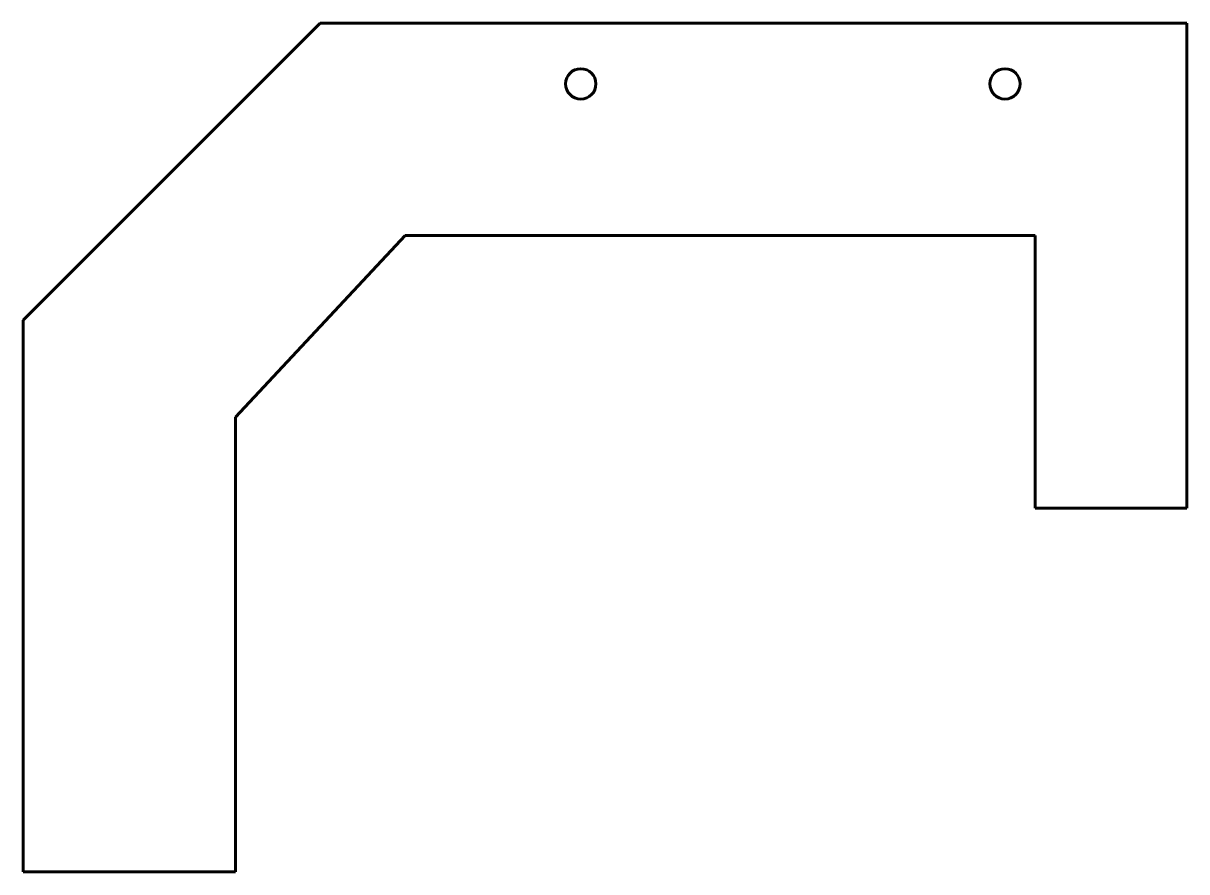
# Model space of a CAD drawing. Header units: millimetres. Extents: x 69 to 261, y 167 to 307.
import ezdxf

# ---------------------------------------------------------------- set-up
doc = ezdxf.new("R2010")
doc.units = ezdxf.units.MM
doc.linetypes.add('K5LT_BASIC', pattern=[0])

msp = doc.modelspace()

# ---------------------------------------------------------------- linework, layer by layer
at = {"color": 150, "linetype": 'K5LT_BASIC', "lineweight": 60, "true_color": 0x0080ff}
for p, q in [((68.54, 257.9), (117.54, 306.9)), ((117.54, 306.9), (260.54, 306.9)), ((260.54, 226.9), (260.54, 306.9)), ((131.54, 271.9), (103.54, 241.9)), ((131.54, 271.9), (235.54, 271.9)), ((235.54, 226.9), (235.54, 271.9)), ((68.54, 166.9), (68.54, 257.9)), ((103.54, 241.9), (103.54, 166.9)), ((260.54, 226.9), (235.54, 226.9)), ((103.54, 166.9), (68.54, 166.9))]:
    msp.add_line(p, q, dxfattribs=at)
for centre in [(160.54, 296.9), (230.54, 296.9)]:
    msp.add_circle(centre, 2.5, dxfattribs=at)

doc.saveas('drawing.dxf')
